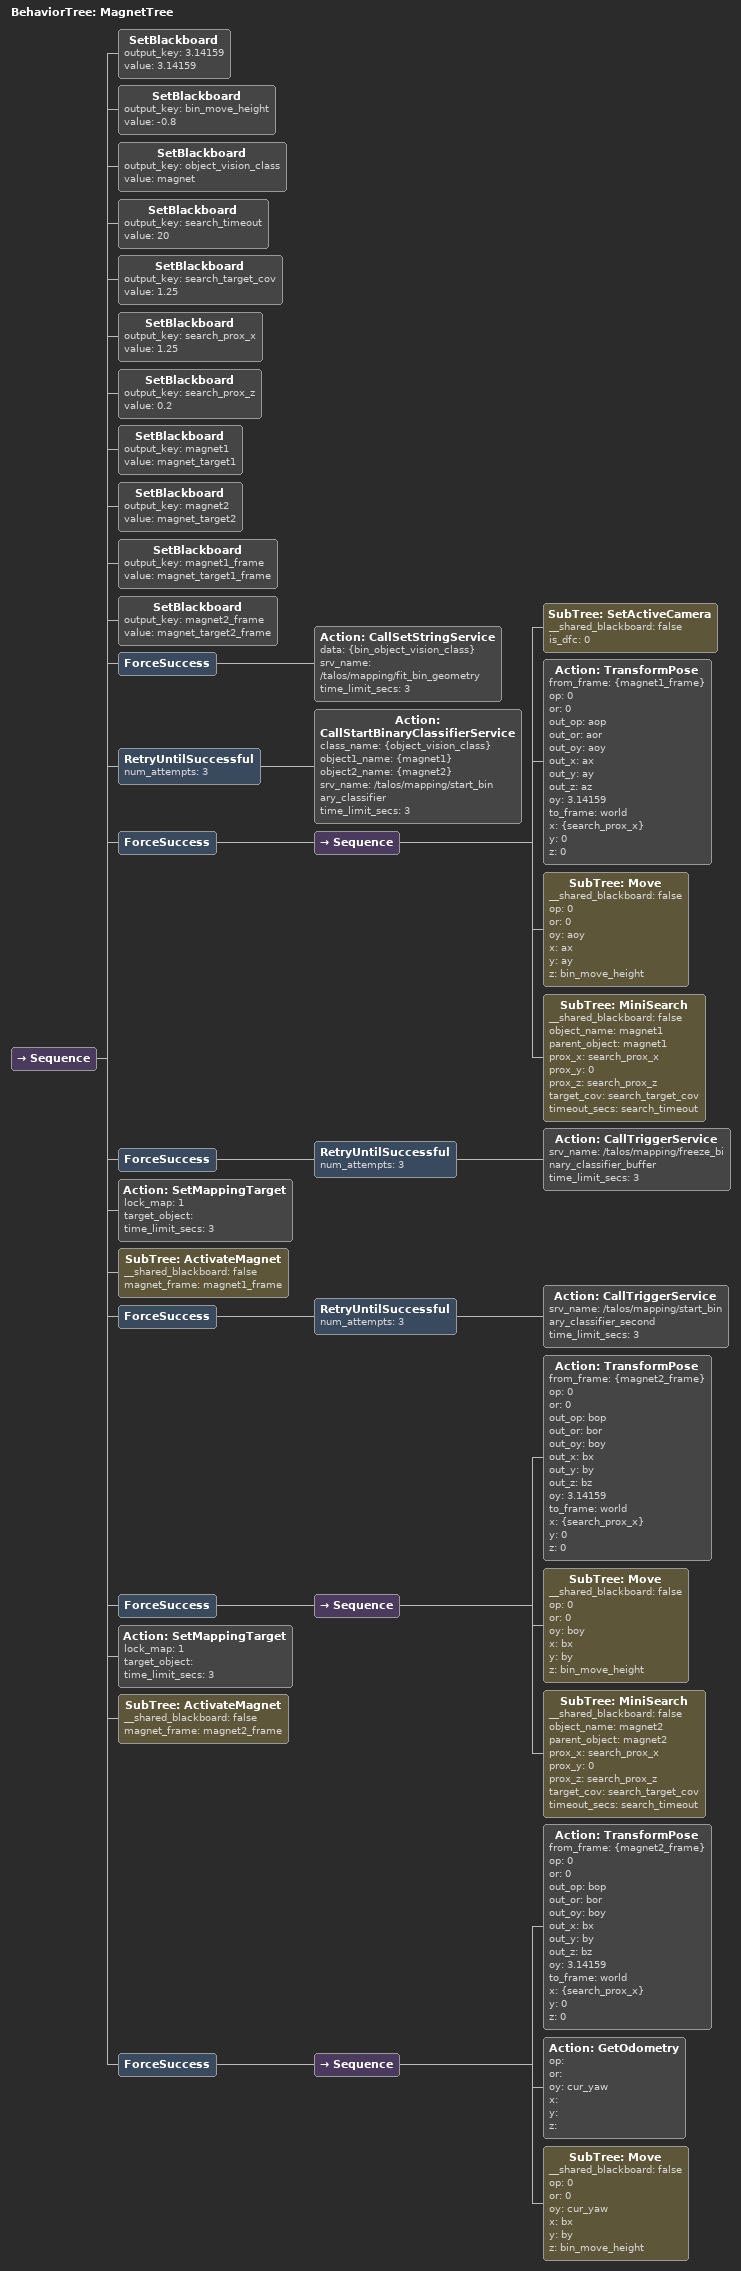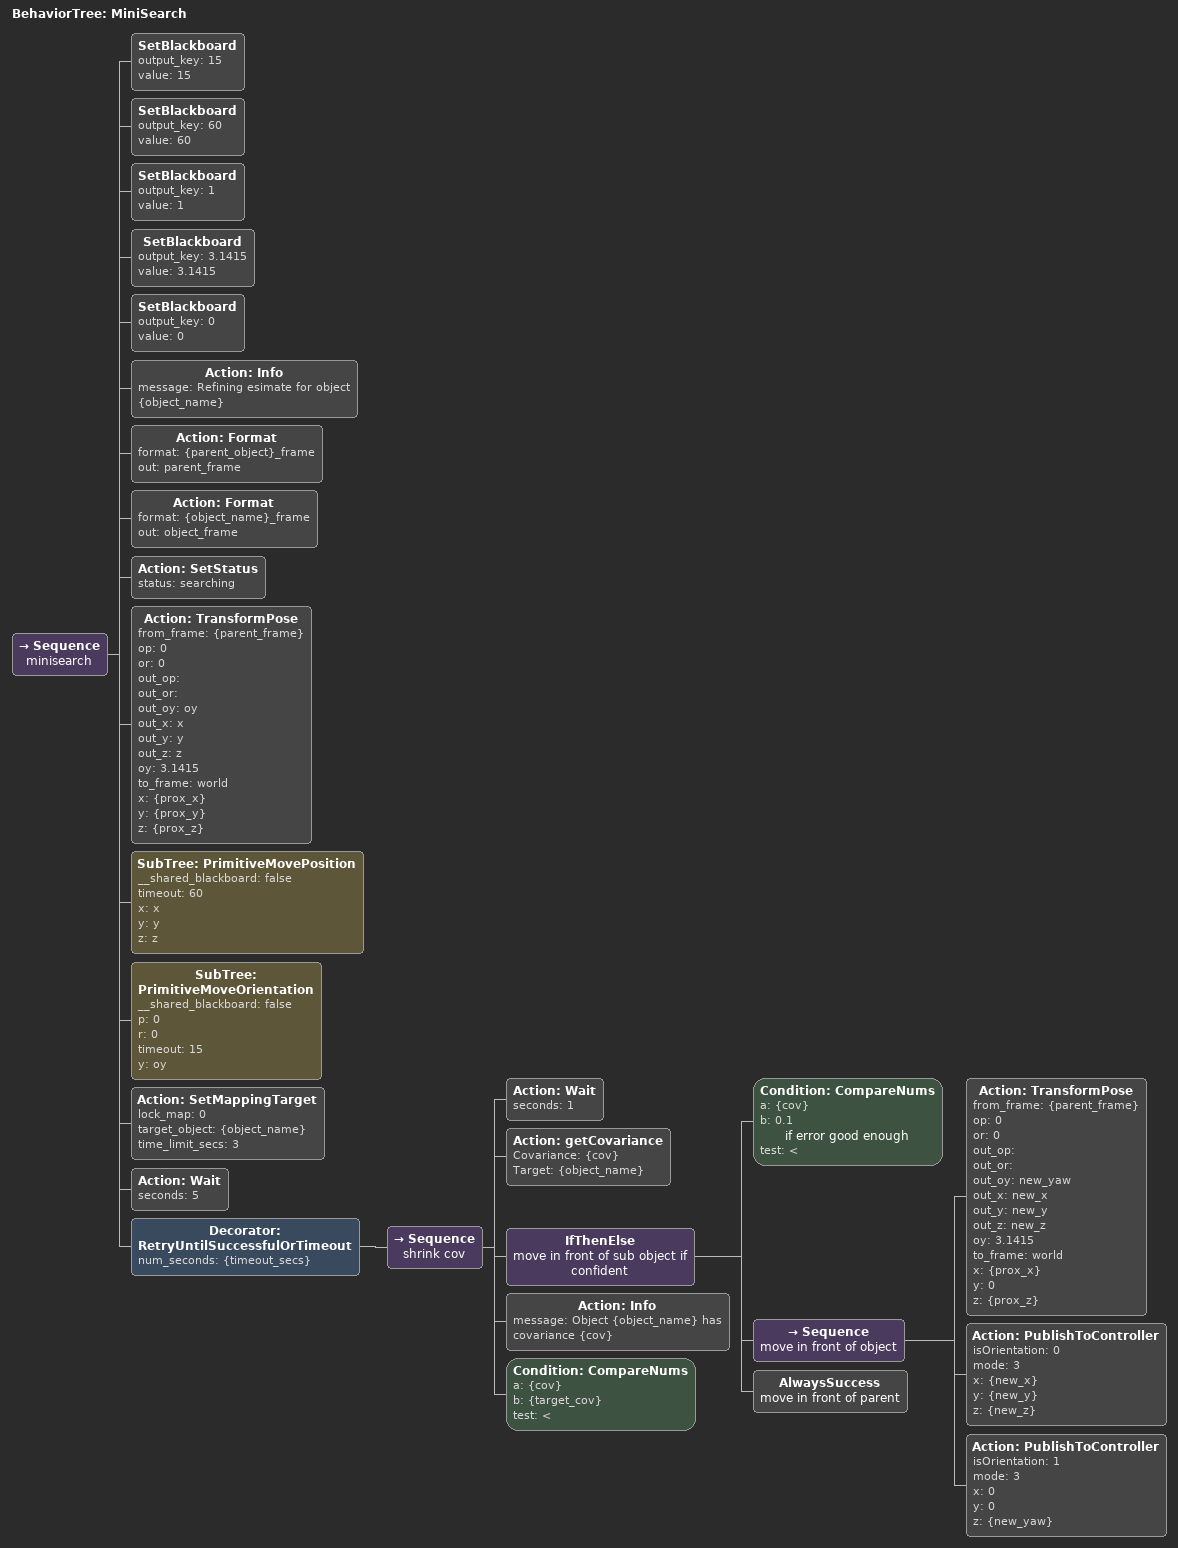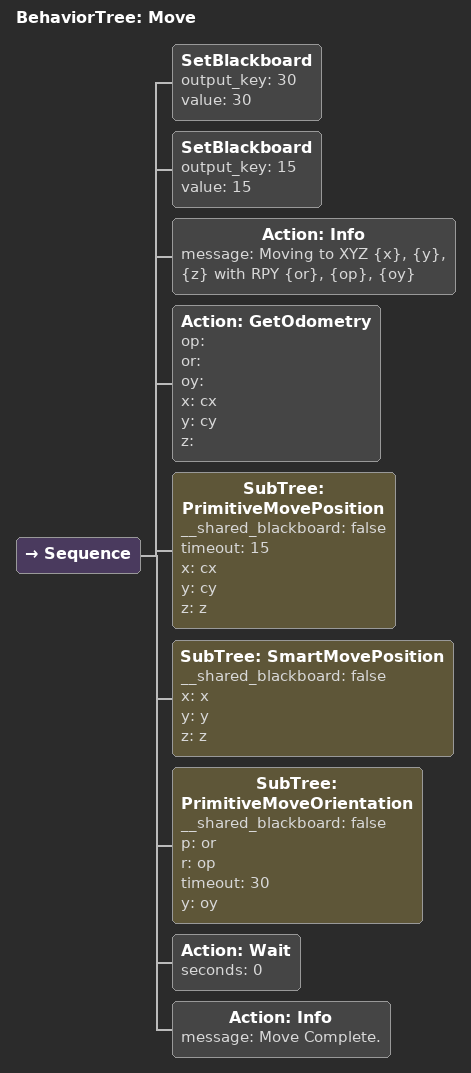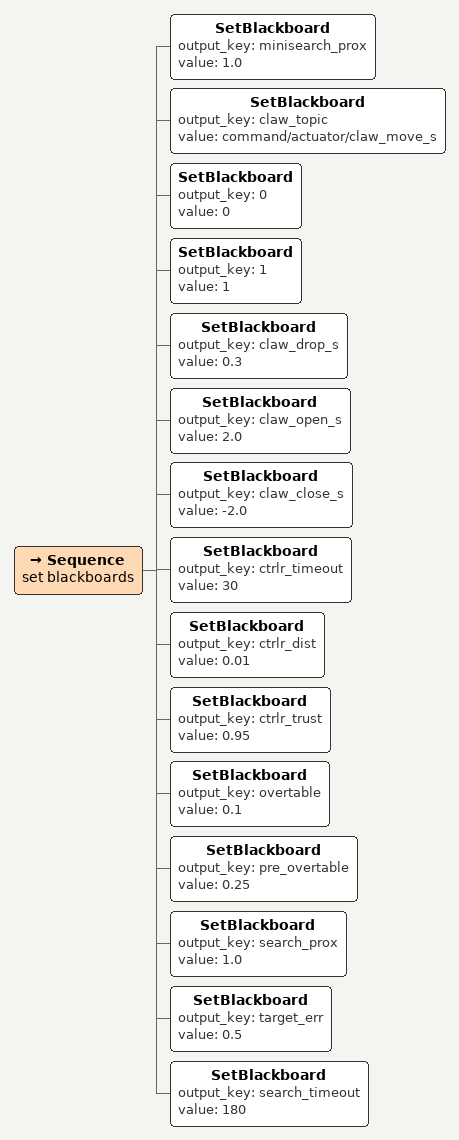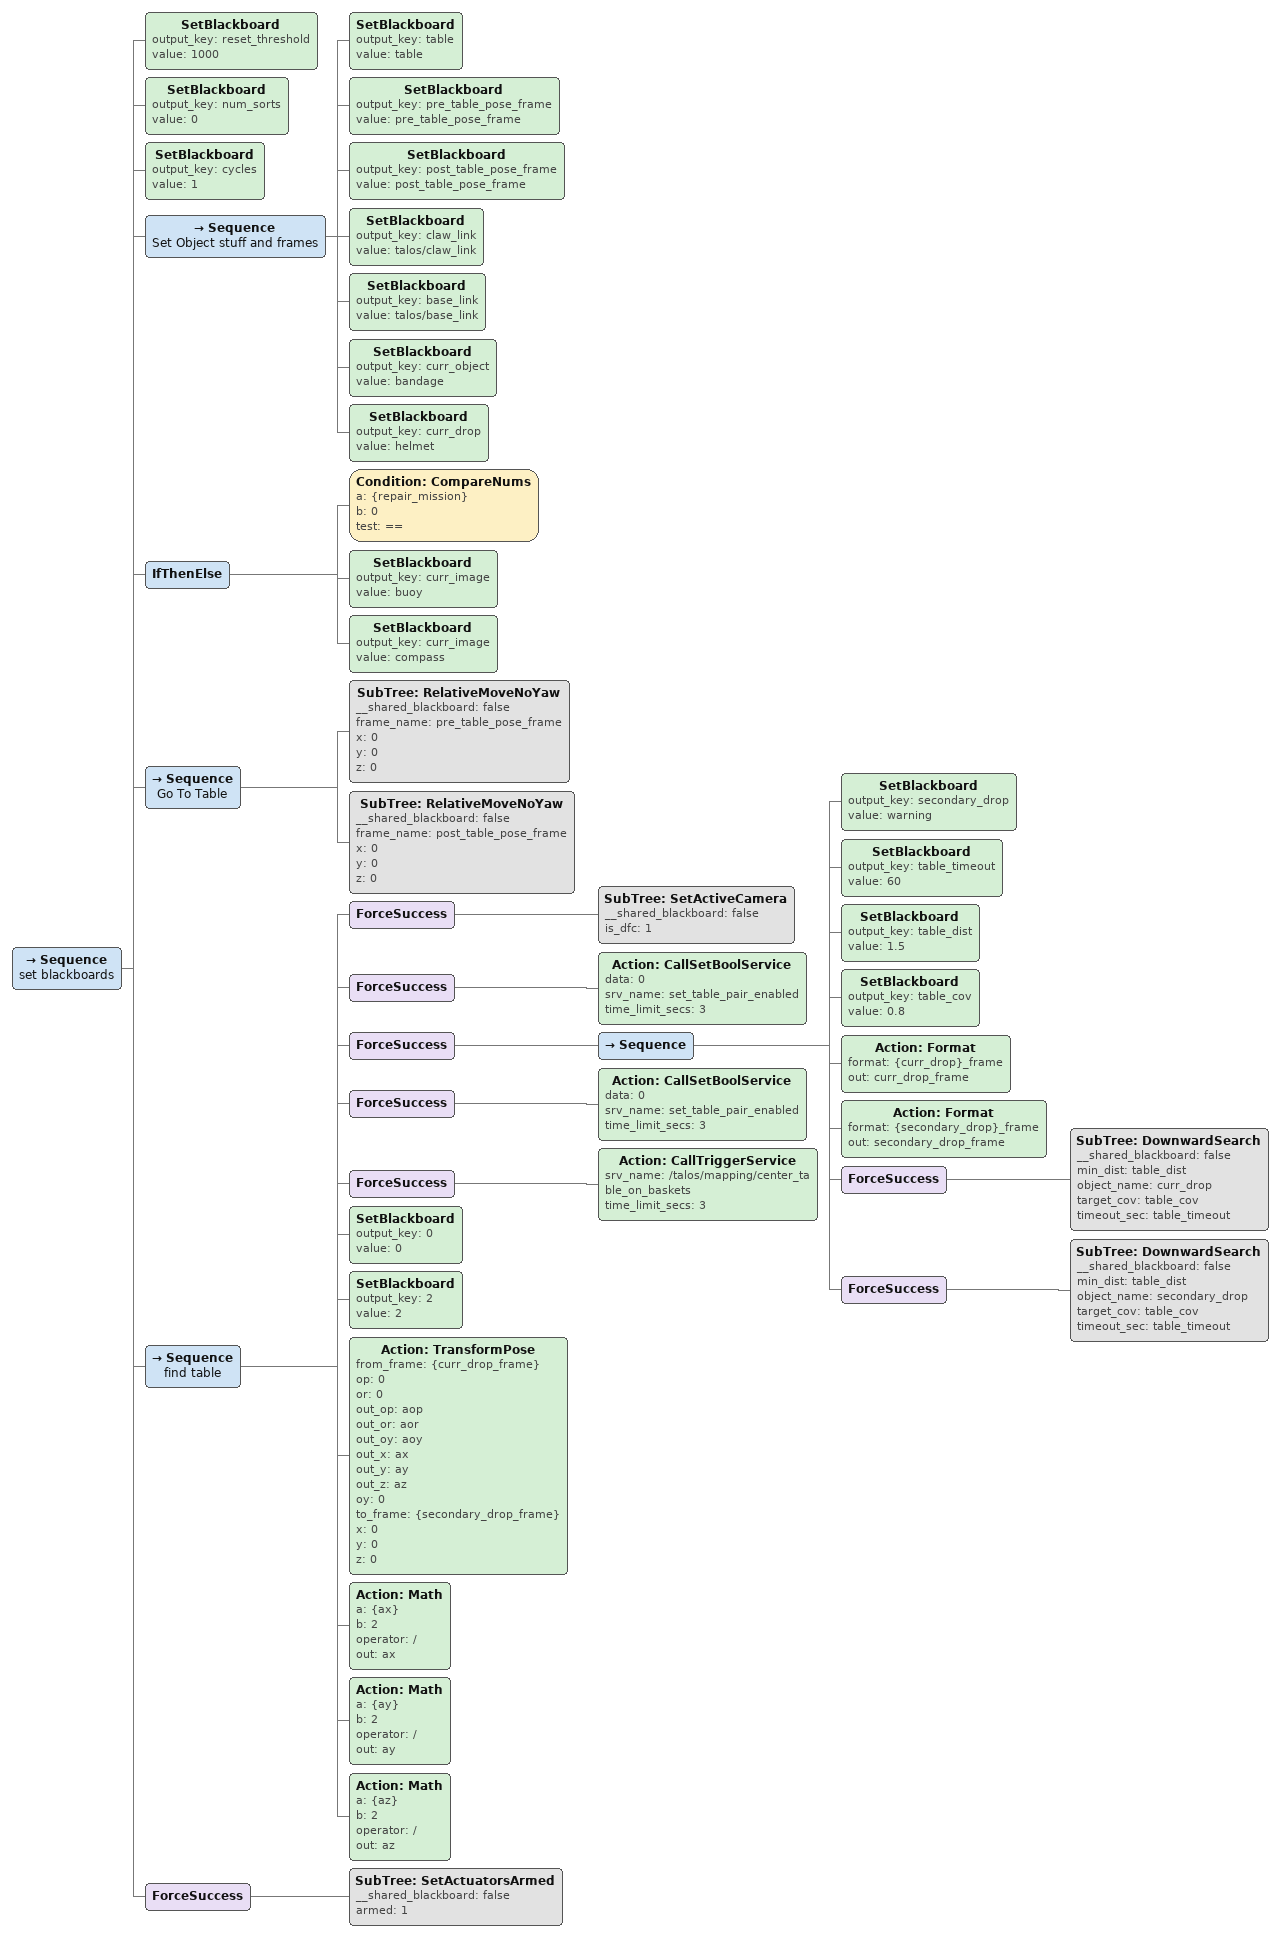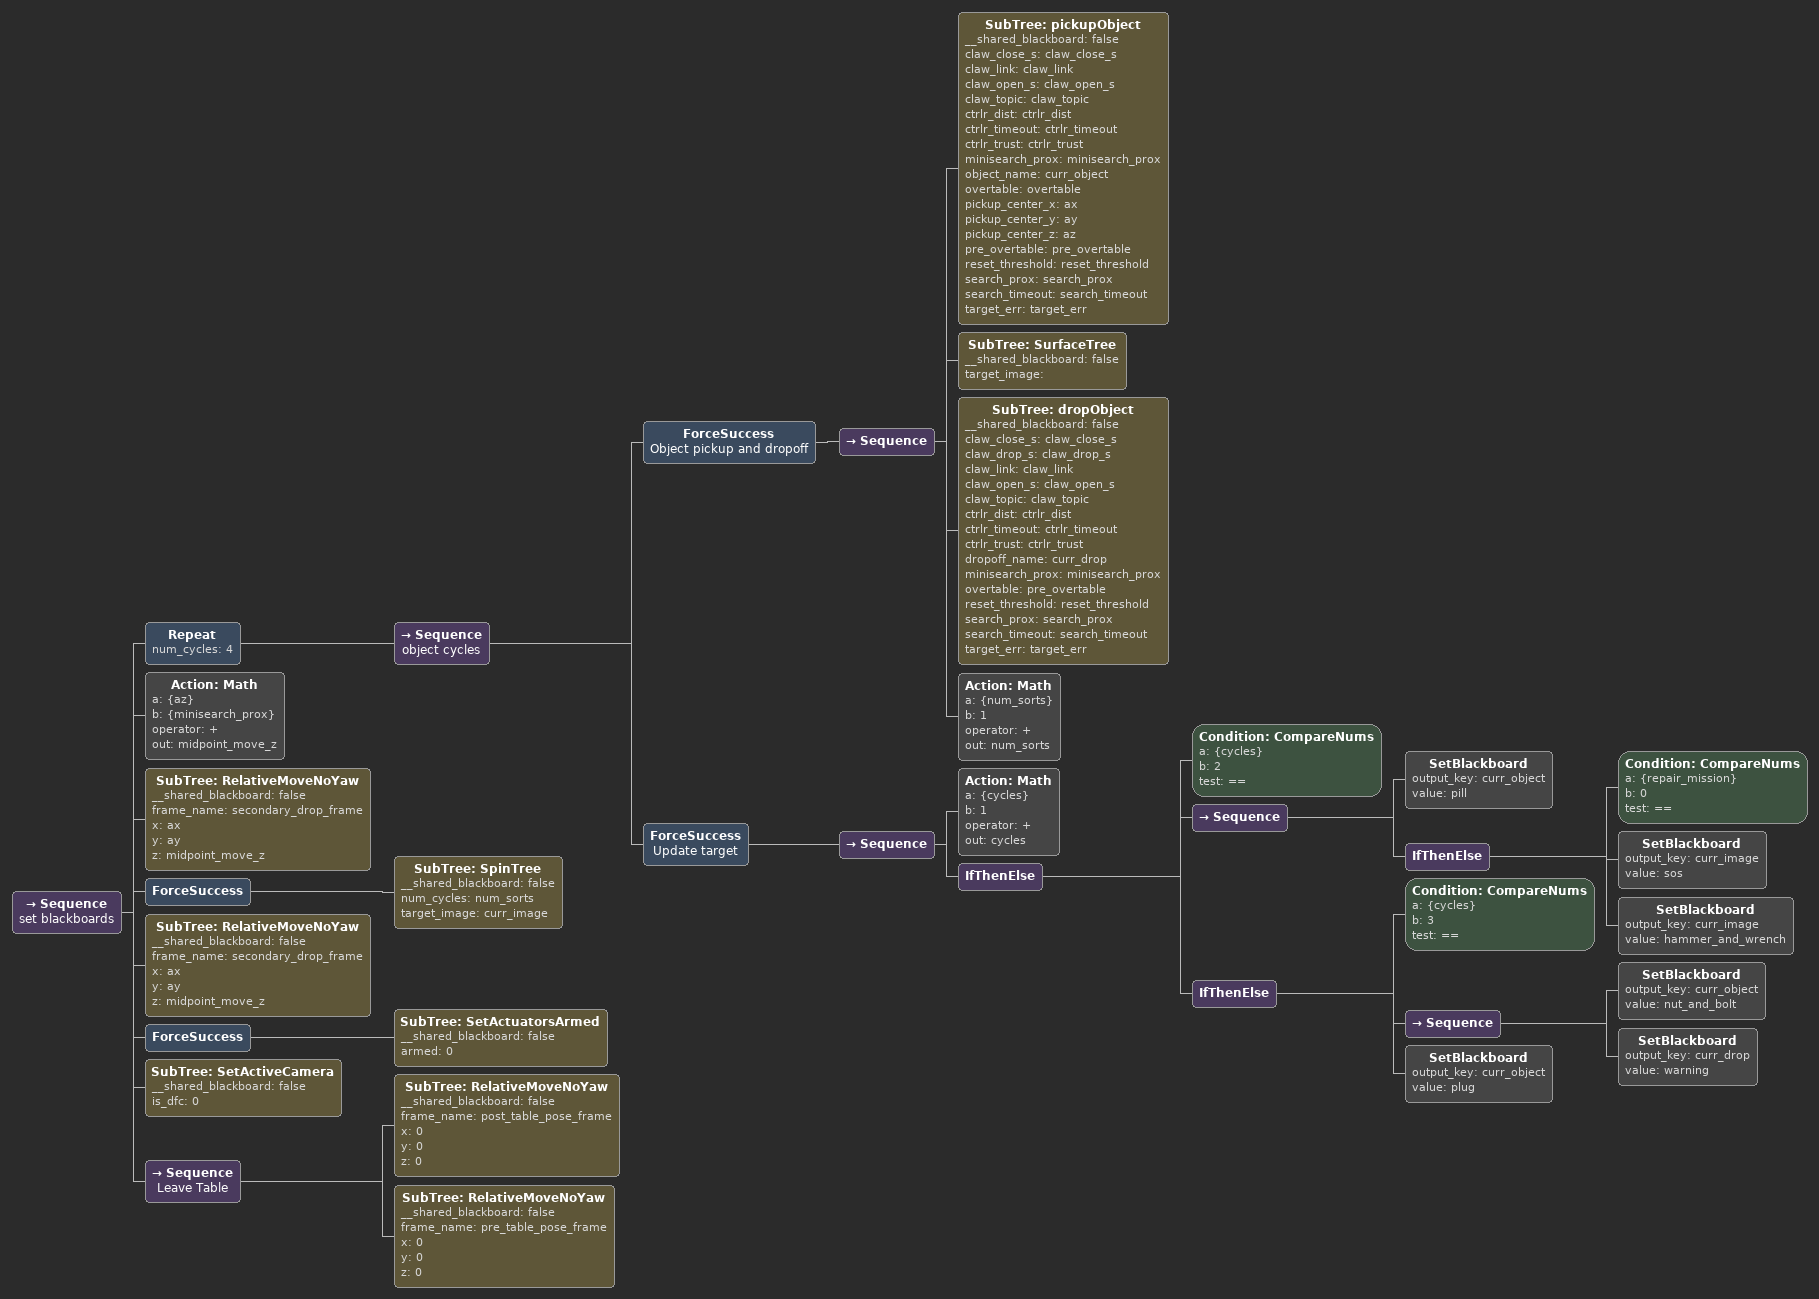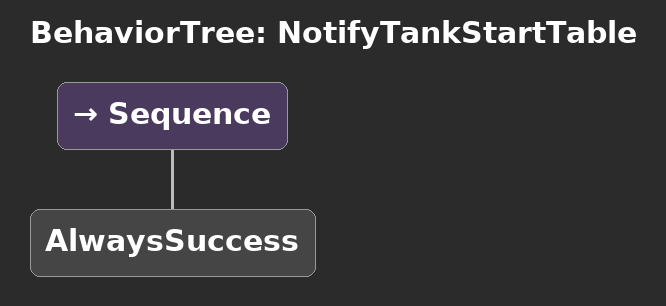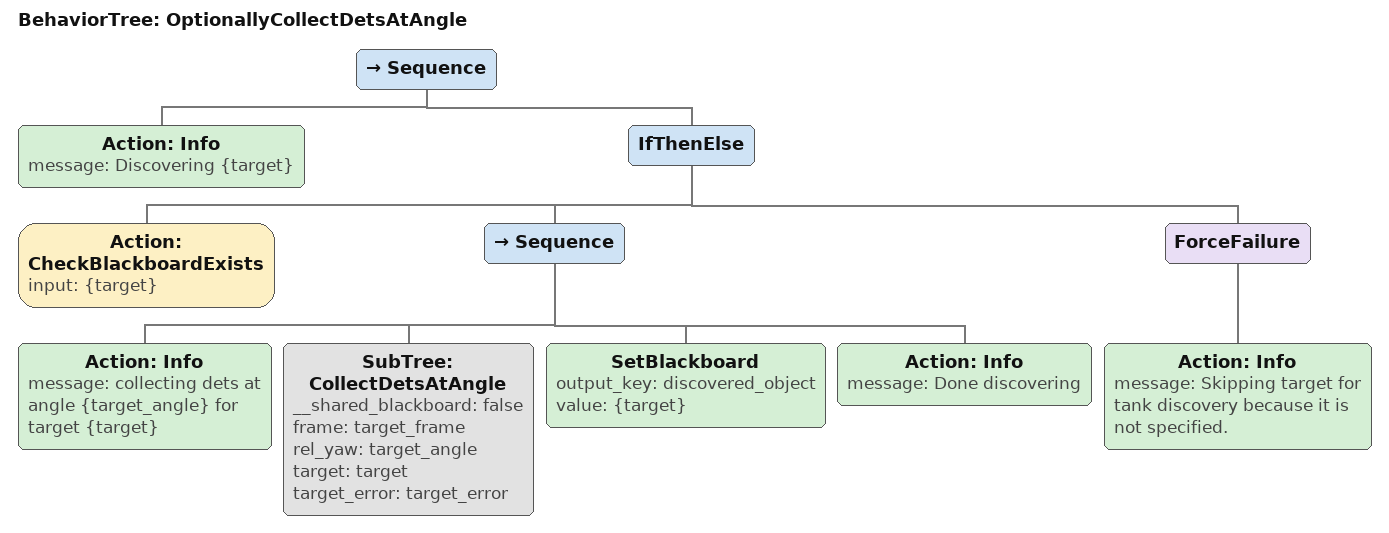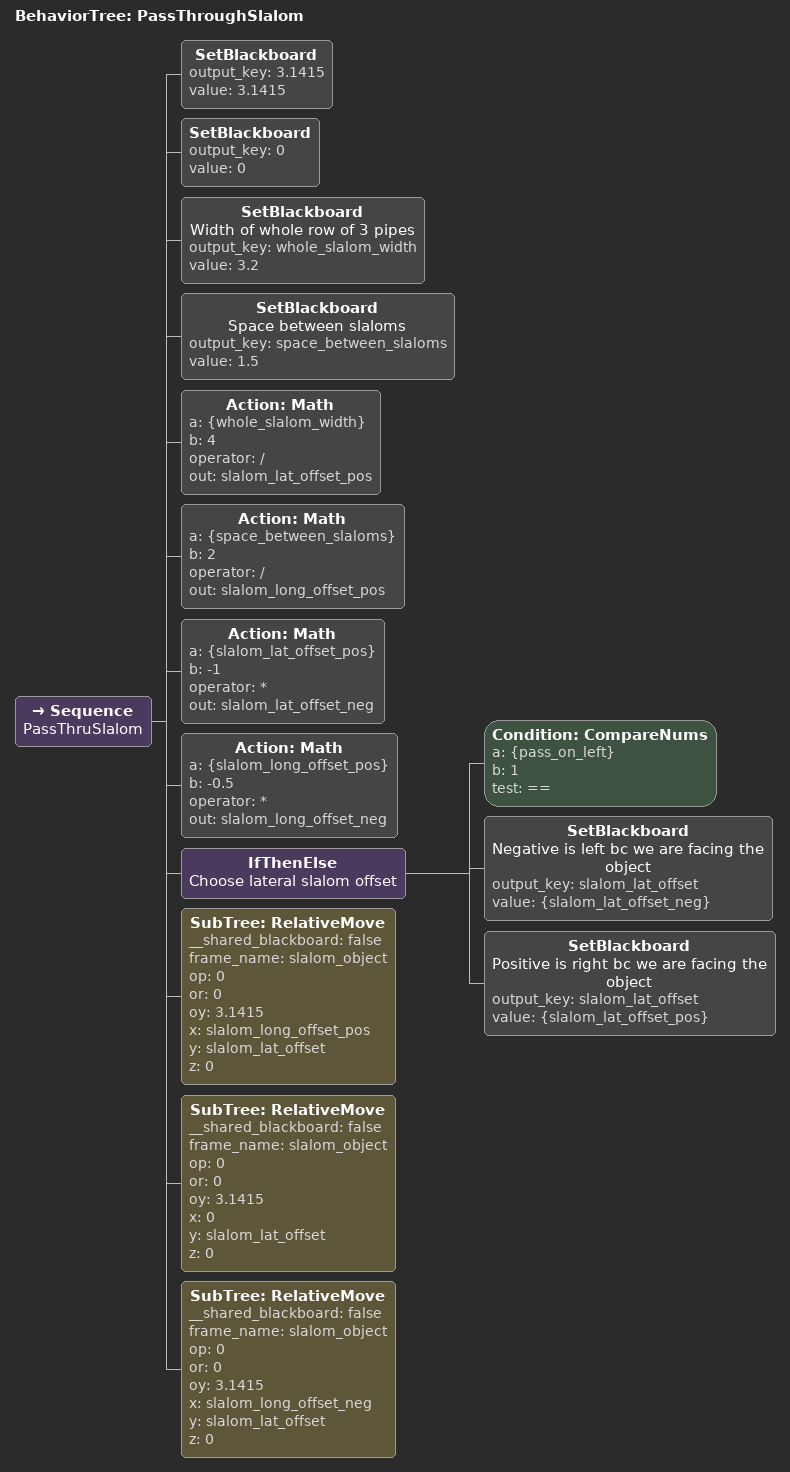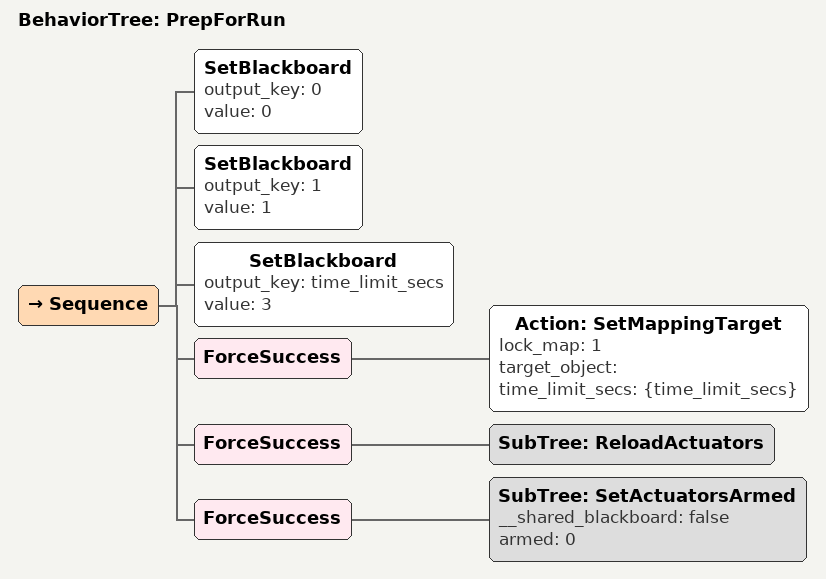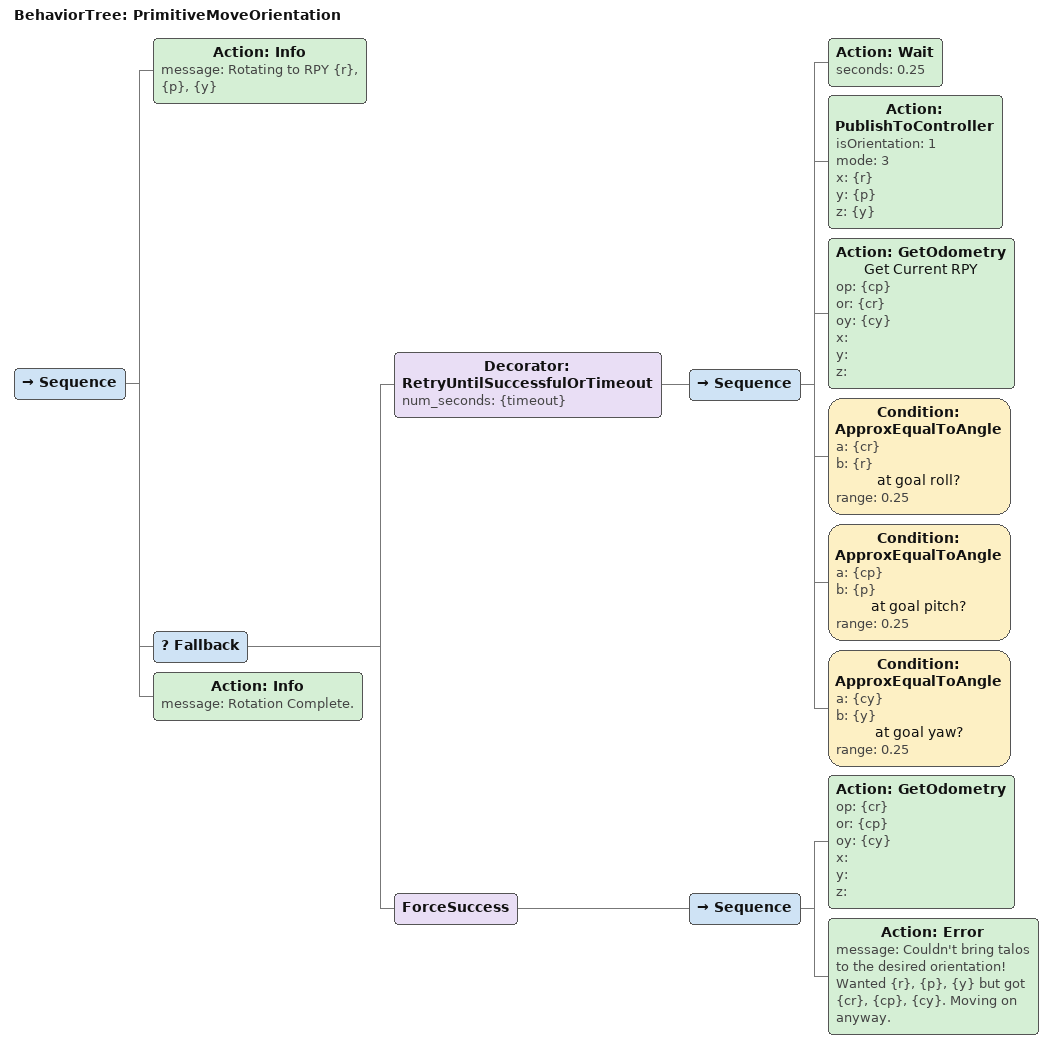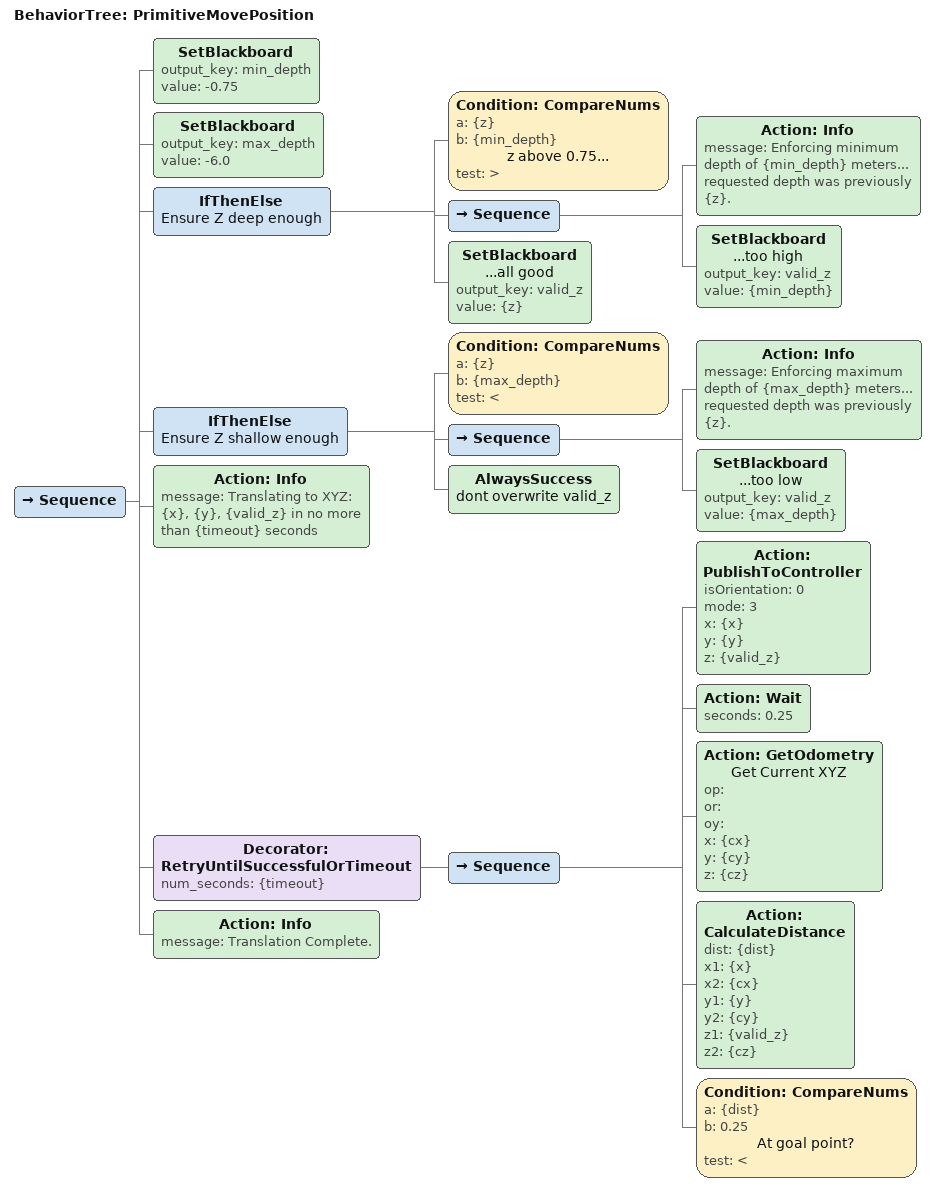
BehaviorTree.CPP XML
<BehaviorTree ID="MagnetTree">
    <Sequence>
        <SetBlackboard output_key="3.14159" value="3.14159"/>
        <SetBlackboard output_key="bin_move_height" value="-0.8"/>
        <SetBlackboard output_key="object_vision_class" value="magnet"/>
        <SetBlackboard output_key="search_timeout" value="20"/>
        <SetBlackboard output_key="search_target_cov" value="1.25"/>
        <SetBlackboard output_key="search_prox_x" value="1.25"/>
        <SetBlackboard output_key="search_prox_z" value="0.2"/>
        <SetBlackboard output_key="magnet1" value="magnet_target1"/>
        <SetBlackboard output_key="magnet2" value="magnet_target2"/>
        <SetBlackboard output_key="magnet1_frame" value="magnet_target1_frame"/>
        <SetBlackboard output_key="magnet2_frame" value="magnet_target2_frame"/>
        <ForceSuccess>
            <Action ID="CallSetStringService" data="{bin_object_vision_class}" srv_name="/talos/mapping/fit_bin_geometry" time_limit_secs="3"/>
        </ForceSuccess>
        <RetryUntilSuccessful num_attempts="3">
            <Action ID="CallStartBinaryClassifierService" class_name="{object_vision_class}" object1_name="{magnet1}" object2_name="{magnet2}" srv_name="/talos/mapping/start_binary_classifier" time_limit_secs="3"/>
        </RetryUntilSuccessful>
        <ForceSuccess>
            <Sequence>
                <SubTree ID="SetActiveCamera" __shared_blackboard="false" is_dfc="0"/>
                <Action ID="TransformPose" from_frame="{magnet1_frame}" op="0" or="0" out_op="aop" out_or="aor" out_oy="aoy" out_x="ax" out_y="ay" out_z="az" oy="3.14159" to_frame="world" x="{search_prox_x}" y="0" z="0"/>
                <SubTree ID="Move" __shared_blackboard="false" op="0" or="0" oy="aoy" x="ax" y="ay" z="bin_move_height"/>
                <SubTree ID="MiniSearch" __shared_blackboard="false" object_name="magnet1" parent_object="magnet1" prox_x="search_prox_x" prox_y="0" prox_z="search_prox_z" target_cov="search_target_cov" timeout_secs="search_timeout"/>
            </Sequence>
        </ForceSuccess>
        <ForceSuccess>
            <RetryUntilSuccessful num_attempts="3">
                <Action ID="CallTriggerService" srv_name="/talos/mapping/freeze_binary_classifier_buffer" time_limit_secs="3"/>
            </RetryUntilSuccessful>
        </ForceSuccess>
        <Action ID="SetMappingTarget" lock_map="1" target_object="" time_limit_secs="3"/>
        <SubTree ID="ActivateMagnet" __shared_blackboard="false" magnet_frame="magnet1_frame"/>
        <ForceSuccess>
            <RetryUntilSuccessful num_attempts="3">
                <Action ID="CallTriggerService" srv_name="/talos/mapping/start_binary_classifier_second" time_limit_secs="3"/>
            </RetryUntilSuccessful>
        </ForceSuccess>
        <ForceSuccess>
            <Sequence>
                <Action ID="TransformPose" from_frame="{magnet2_frame}" op="0" or="0" out_op="bop" out_or="bor" out_oy="boy" out_x="bx" out_y="by" out_z="bz" oy="3.14159" to_frame="world" x="{search_prox_x}" y="0" z="0"/>
                <SubTree ID="Move" __shared_blackboard="false" op="0" or="0" oy="boy" x="bx" y="by" z="bin_move_height"/>
                <SubTree ID="MiniSearch" __shared_blackboard="false" object_name="magnet2" parent_object="magnet2" prox_x="search_prox_x" prox_y="0" prox_z="search_prox_z" target_cov="search_target_cov" timeout_secs="search_timeout"/>
            </Sequence>
        </ForceSuccess>
        <Action ID="SetMappingTarget" lock_map="1" target_object="" time_limit_secs="3"/>
        <SubTree ID="ActivateMagnet" __shared_blackboard="false" magnet_frame="magnet2_frame"/>
        <ForceSuccess>
            <Sequence>
                <Action ID="TransformPose" from_frame="{magnet2_frame}" op="0" or="0" out_op="bop" out_or="bor" out_oy="boy" out_x="bx" out_y="by" out_z="bz" oy="3.14159" to_frame="world" x="{search_prox_x}" y="0" z="0"/>
                <Action ID="GetOdometry" op="" or="" oy="cur_yaw" x="" y="" z=""/>
                <SubTree ID="Move" __shared_blackboard="false" op="0" or="0" oy="cur_yaw" x="bx" y="by" z="bin_move_height"/>
            </Sequence>
        </ForceSuccess>
    </Sequence>
</BehaviorTree>

<BehaviorTree ID="MiniSearch">
    <Sequence name="minisearch">
        <SetBlackboard output_key="15" value="15"/>
        <SetBlackboard output_key="60" value="60"/>
        <SetBlackboard output_key="1" value="1"/>
        <SetBlackboard output_key="3.1415" value="3.1415"/>
        <SetBlackboard output_key="0" value="0"/>
        <Action ID="Info" message="Refining esimate for object {object_name}"/>
        <Action ID="Format" format="{parent_object}_frame" out="parent_frame"/>
        <Action ID="Format" format="{object_name}_frame" out="object_frame"/>
        <Action ID="SetStatus" status="searching"/>
        <Action ID="TransformPose" from_frame="{parent_frame}" op="0" or="0" out_op="" out_or="" out_oy="oy" out_x="x" out_y="y" out_z="z" oy="3.1415" to_frame="world" x="{prox_x}" y="{prox_y}" z="{prox_z}"/>
        <SubTree ID="PrimitiveMovePosition" __shared_blackboard="false" timeout="60" x="x" y="y" z="z"/>
        <SubTree ID="PrimitiveMoveOrientation" __shared_blackboard="false" p="0" r="0" timeout="15" y="oy"/>
        <Action ID="SetMappingTarget" lock_map="0" target_object="{object_name}" time_limit_secs="3"/>
        <Action ID="Wait" seconds="5"/>
        <Decorator ID="RetryUntilSuccessfulOrTimeout" num_seconds="{timeout_secs}">
            <Sequence name="shrink cov">
                <Action ID="Wait" seconds="1"/>
                <Action Covariance="{cov}" ID="getCovariance" Target="{object_name}"/>
                <IfThenElse name="move in front of sub object if confident">
                    <Condition ID="CompareNums" a="{cov}" b="0.1" name="if error good enough" test="&lt;"/>
                    <Sequence name="move in front of object">
                        <Action ID="TransformPose" from_frame="{parent_frame}" op="0" or="0" out_op="" out_or="" out_oy="new_yaw" out_x="new_x" out_y="new_y" out_z="new_z" oy="3.1415" to_frame="world" x="{prox_x}" y="0" z="{prox_z}"/>
                        <Action ID="PublishToController" isOrientation="0" mode="3" x="{new_x}" y="{new_y}" z="{new_z}"/>
                        <Action ID="PublishToController" isOrientation="1" mode="3" x="0" y="0" z="{new_yaw}"/>
                    </Sequence>
                    <AlwaysSuccess name="move in front of parent"/>
                </IfThenElse>
                <Action ID="Info" message="Object {object_name} has covariance {cov}"/>
                <Condition ID="CompareNums" a="{cov}" b="{target_cov}" test="&lt;"/>
            </Sequence>
        </Decorator>
    </Sequence>
</BehaviorTree>

<BehaviorTree ID="Move">
    <Sequence>
        <SetBlackboard output_key="30" value="30"/>
        <SetBlackboard output_key="15" value="15"/>
        <Action ID="Info" message="Moving to XYZ {x}, {y}, {z} with RPY {or}, {op}, {oy}"/>
        <Action ID="GetOdometry" op="" or="" oy="" x="cx" y="cy" z=""/>
        <SubTree ID="PrimitiveMovePosition" __shared_blackboard="false" timeout="15" x="cx" y="cy" z="z"/>
        <SubTree ID="SmartMovePosition" __shared_blackboard="false" x="x" y="y" z="z"/>
        <SubTree ID="PrimitiveMoveOrientation" __shared_blackboard="false" p="or" r="op" timeout="30" y="oy"/>
        <Action ID="Wait" seconds="0"/>
        <Action ID="Info" message="Move Complete."/>
    </Sequence>
</BehaviorTree>

<Sequence name="set blackboards">
    <SetBlackboard output_key="minisearch_prox" value="1.0"/>
    <SetBlackboard output_key="claw_topic" value="command/actuator/claw_move_s"/>
    <SetBlackboard output_key="0" value="0"/>
    <SetBlackboard output_key="1" value="1"/>
    <SetBlackboard output_key="claw_drop_s" value="0.3"/>
    <SetBlackboard output_key="claw_open_s" value="2.0"/>
    <SetBlackboard output_key="claw_close_s" value="-2.0"/>
    <SetBlackboard output_key="ctrlr_timeout" value="30"/>
    <SetBlackboard output_key="ctrlr_dist" value="0.01"/>
    <SetBlackboard output_key="ctrlr_trust" value="0.95"/>
    <SetBlackboard output_key="overtable" value="0.1"/>
    <SetBlackboard output_key="pre_overtable" value="0.25"/>
    <SetBlackboard output_key="search_prox" value="1.0"/>
    <SetBlackboard output_key="target_err" value="0.5"/>
    <SetBlackboard output_key="search_timeout" value="180"/>
</Sequence>

<Sequence name="set blackboards">
    <SetBlackboard output_key="reset_threshold" value="1000"/>
    <SetBlackboard output_key="num_sorts" value="0"/>
    <SetBlackboard output_key="cycles" value="1"/>
    <Sequence name="Set Object stuff and frames">
        <SetBlackboard output_key="table" value="table"/>
        <SetBlackboard output_key="pre_table_pose_frame" value="pre_table_pose_frame"/>
        <SetBlackboard output_key="post_table_pose_frame" value="post_table_pose_frame"/>
        <SetBlackboard output_key="claw_link" value="talos/claw_link"/>
        <SetBlackboard output_key="base_link" value="talos/base_link"/>
        <SetBlackboard output_key="curr_object" value="bandage"/>
        <SetBlackboard output_key="curr_drop" value="helmet"/>
    </Sequence>
    <IfThenElse>
        <Condition ID="CompareNums" a="{repair_mission}" b="0" test="=="/>
        <SetBlackboard output_key="curr_image" value="buoy"/>
        <SetBlackboard output_key="curr_image" value="compass"/>
    </IfThenElse>
    <Sequence name="Go To Table">
        <SubTree ID="RelativeMoveNoYaw" __shared_blackboard="false" frame_name="pre_table_pose_frame" x="0" y="0" z="0"/>
        <SubTree ID="RelativeMoveNoYaw" __shared_blackboard="false" frame_name="post_table_pose_frame" x="0" y="0" z="0"/>
    </Sequence>
    <Sequence name="find table">
        <ForceSuccess>
            <SubTree ID="SetActiveCamera" __shared_blackboard="false" is_dfc="1"/>
        </ForceSuccess>
        <ForceSuccess>
            <Action ID="CallSetBoolService" data="0" srv_name="set_table_pair_enabled" time_limit_secs="3"/>
        </ForceSuccess>
        <ForceSuccess>
            <Sequence>
                <SetBlackboard output_key="secondary_drop" value="warning"/>
                <SetBlackboard output_key="table_timeout" value="60"/>
                <SetBlackboard output_key="table_dist" value="1.5"/>
                <SetBlackboard output_key="table_cov" value="0.8"/>
                <Action ID="Format" format="{curr_drop}_frame" out="curr_drop_frame"/>
                <Action ID="Format" format="{secondary_drop}_frame" out="secondary_drop_frame"/>
                <ForceSuccess>
                    <SubTree ID="DownwardSearch" __shared_blackboard="false" min_dist="table_dist" object_name="curr_drop" target_cov="table_cov" timeout_sec="table_timeout"/>
                </ForceSuccess>
                <ForceSuccess>
                    <SubTree ID="DownwardSearch" __shared_blackboard="false" min_dist="table_dist" object_name="secondary_drop" target_cov="table_cov" timeout_sec="table_timeout"/>
                </ForceSuccess>
            </Sequence>
        </ForceSuccess>
        <ForceSuccess>
            <Action ID="CallSetBoolService" data="0" srv_name="set_table_pair_enabled" time_limit_secs="3"/>
        </ForceSuccess>
        <ForceSuccess>
            <Action ID="CallTriggerService" srv_name="/talos/mapping/center_table_on_baskets" time_limit_secs="3"/>
        </ForceSuccess>
        <SetBlackboard output_key="0" value="0"/>
        <SetBlackboard output_key="2" value="2"/>
        <Action ID="TransformPose" from_frame="{curr_drop_frame}" op="0" or="0" out_op="aop" out_or="aor" out_oy="aoy" out_x="ax" out_y="ay" out_z="az" oy="0" to_frame="{secondary_drop_frame}" x="0" y="0" z="0"/>
        <Action ID="Math" a="{ax}" b="2" operator="/" out="ax"/>
        <Action ID="Math" a="{ay}" b="2" operator="/" out="ay"/>
        <Action ID="Math" a="{az}" b="2" operator="/" out="az"/>
    </Sequence>
    <ForceSuccess>
        <SubTree ID="SetActuatorsArmed" __shared_blackboard="false" armed="1"/>
    </ForceSuccess>
</Sequence>

<Sequence name="set blackboards">
    <Repeat num_cycles="4">
        <Sequence name="object cycles">
            <ForceSuccess name="Object pickup and dropoff">
                <Sequence>
                    <SubTree ID="pickupObject" __shared_blackboard="false" claw_close_s="claw_close_s" claw_link="claw_link" claw_open_s="claw_open_s" claw_topic="claw_topic" ctrlr_dist="ctrlr_dist" ctrlr_timeout="ctrlr_timeout" ctrlr_trust="ctrlr_trust" minisearch_prox="minisearch_prox" object_name="curr_object" overtable="overtable" pickup_center_x="ax" pickup_center_y="ay" pickup_center_z="az" pre_overtable="pre_overtable" reset_threshold="reset_threshold" search_prox="search_prox" search_timeout="search_timeout" target_err="target_err"/>
                    <SubTree ID="SurfaceTree" __shared_blackboard="false" target_image=""/>
                    <SubTree ID="dropObject" __shared_blackboard="false" claw_close_s="claw_close_s" claw_drop_s="claw_drop_s" claw_link="claw_link" claw_open_s="claw_open_s" claw_topic="claw_topic" ctrlr_dist="ctrlr_dist" ctrlr_timeout="ctrlr_timeout" ctrlr_trust="ctrlr_trust" dropoff_name="curr_drop" minisearch_prox="minisearch_prox" overtable="pre_overtable" reset_threshold="reset_threshold" search_prox="search_prox" search_timeout="search_timeout" target_err="target_err"/>
                    <Action ID="Math" a="{num_sorts}" b="1" operator="+" out="num_sorts"/>
                </Sequence>
            </ForceSuccess>
            <ForceSuccess name="Update target">
                <Sequence>
                    <Action ID="Math" a="{cycles}" b="1" operator="+" out="cycles"/>
                    <IfThenElse>
                        <Condition ID="CompareNums" a="{cycles}" b="2" test="=="/>
                        <Sequence>
                            <SetBlackboard output_key="curr_object" value="pill"/>
                            <IfThenElse>
                                <Condition ID="CompareNums" a="{repair_mission}" b="0" test="=="/>
                                <SetBlackboard output_key="curr_image" value="sos"/>
                                <SetBlackboard output_key="curr_image" value="hammer_and_wrench"/>
                            </IfThenElse>
                        </Sequence>
                        <IfThenElse>
                            <Condition ID="CompareNums" a="{cycles}" b="3" test="=="/>
                            <Sequence>
                                <SetBlackboard output_key="curr_object" value="nut_and_bolt"/>
                                <SetBlackboard output_key="curr_drop" value="warning"/>
                            </Sequence>
                            <SetBlackboard output_key="curr_object" value="plug"/>
                        </IfThenElse>
                    </IfThenElse>
                </Sequence>
            </ForceSuccess>
        </Sequence>
    </Repeat>
    <Action ID="Math" a="{az}" b="{minisearch_prox}" operator="+" out="midpoint_move_z"/>
    <SubTree ID="RelativeMoveNoYaw" __shared_blackboard="false" frame_name="secondary_drop_frame" x="ax" y="ay" z="midpoint_move_z"/>
    <ForceSuccess>
        <SubTree ID="SpinTree" __shared_blackboard="false" num_cycles="num_sorts" target_image="curr_image"/>
    </ForceSuccess>
    <SubTree ID="RelativeMoveNoYaw" __shared_blackboard="false" frame_name="secondary_drop_frame" x="ax" y="ay" z="midpoint_move_z"/>
    <ForceSuccess>
        <SubTree ID="SetActuatorsArmed" __shared_blackboard="false" armed="0"/>
    </ForceSuccess>
    <SubTree ID="SetActiveCamera" __shared_blackboard="false" is_dfc="0"/>
    <Sequence name="Leave Table">
        <SubTree ID="RelativeMoveNoYaw" __shared_blackboard="false" frame_name="post_table_pose_frame" x="0" y="0" z="0"/>
        <SubTree ID="RelativeMoveNoYaw" __shared_blackboard="false" frame_name="pre_table_pose_frame" x="0" y="0" z="0"/>
    </Sequence>
</Sequence>

<BehaviorTree ID="NotifyTankStartTable">
    <Sequence>
        <AlwaysSuccess/>
    </Sequence>
</BehaviorTree>

<BehaviorTree ID="OptionallyCollectDetsAtAngle">
    <Sequence>
        <Action ID="Info" message="Discovering {target}"/>
        <IfThenElse>
            <Action ID="CheckBlackboardExists" input="{target}"/>
            <Sequence>
                <Action ID="Info" message="collecting dets at angle {target_angle} for target {target}"/>
                <SubTree ID="CollectDetsAtAngle" __shared_blackboard="false" frame="target_frame" rel_yaw="target_angle" target="target" target_error="target_error"/>
                <SetBlackboard output_key="discovered_object" value="{target}"/>
                <Action ID="Info" message="Done discovering"/>
            </Sequence>
            <ForceFailure>
                <Action ID="Info" message="Skipping target for tank discovery because it is not specified."/>
            </ForceFailure>
        </IfThenElse>
    </Sequence>
</BehaviorTree>

<BehaviorTree ID="PassThroughSlalom">
    <Sequence name="PassThruSlalom">
        <SetBlackboard output_key="3.1415" value="3.1415"/>
        <SetBlackboard output_key="0" value="0"/>
        <SetBlackboard name="Width of whole row of 3 pipes" output_key="whole_slalom_width" value="3.2"/>
        <SetBlackboard name="Space between slaloms" output_key="space_between_slaloms" value="1.5"/>
        <Action ID="Math" a="{whole_slalom_width}" b="4" operator="/" out="slalom_lat_offset_pos"/>
        <Action ID="Math" a="{space_between_slaloms}" b="2" operator="/" out="slalom_long_offset_pos"/>
        <Action ID="Math" a="{slalom_lat_offset_pos}" b="-1" operator="*" out="slalom_lat_offset_neg"/>
        <Action ID="Math" a="{slalom_long_offset_pos}" b="-0.5" operator="*" out="slalom_long_offset_neg"/>
        <IfThenElse name="Choose lateral slalom offset">
            <Condition ID="CompareNums" a="{pass_on_left}" b="1" test="=="/>
            <SetBlackboard name="Negative is left bc we are facing the object" output_key="slalom_lat_offset" value="{slalom_lat_offset_neg}"/>
            <SetBlackboard name="Positive is right bc we are facing the object" output_key="slalom_lat_offset" value="{slalom_lat_offset_pos}"/>
        </IfThenElse>
        <SubTree ID="RelativeMove" __shared_blackboard="false" frame_name="slalom_object" op="0" or="0" oy="3.1415" x="slalom_long_offset_pos" y="slalom_lat_offset" z="0"/>
        <SubTree ID="RelativeMove" __shared_blackboard="false" frame_name="slalom_object" op="0" or="0" oy="3.1415" x="0" y="slalom_lat_offset" z="0"/>
        <SubTree ID="RelativeMove" __shared_blackboard="false" frame_name="slalom_object" op="0" or="0" oy="3.1415" x="slalom_long_offset_neg" y="slalom_lat_offset" z="0"/>
    </Sequence>
</BehaviorTree>

<BehaviorTree ID="PrepForRun">
    <Sequence>
        <SetBlackboard output_key="0" value="0"/>
        <SetBlackboard output_key="1" value="1"/>
        <SetBlackboard output_key="time_limit_secs" value="3"/>
        <ForceSuccess>
            <Action ID="SetMappingTarget" lock_map="1" target_object="" time_limit_secs="{time_limit_secs}"/>
        </ForceSuccess>
        <ForceSuccess>
            <SubTree ID="ReloadActuators"/>
        </ForceSuccess>
        <ForceSuccess>
            <SubTree ID="SetActuatorsArmed" __shared_blackboard="false" armed="0"/>
        </ForceSuccess>
    </Sequence>
</BehaviorTree>

<BehaviorTree ID="PrimitiveMoveOrientation">
    <Sequence>
        <Action ID="Info" message="Rotating to RPY {r}, {p}, {y}"/>
        <Fallback>
            <Decorator ID="RetryUntilSuccessfulOrTimeout" num_seconds="{timeout}">
                <Sequence>
                    <Action ID="Wait" seconds="0.25"/>
                    <Action ID="PublishToController" isOrientation="1" mode="3" x="{r}" y="{p}" z="{y}"/>
                    <Action ID="GetOdometry" name="Get Current RPY" op="{cp}" or="{cr}" oy="{cy}" x="" y="" z=""/>
                    <Condition ID="ApproxEqualToAngle" a="{cr}" b="{r}" name="at goal roll?" range="0.25"/>
                    <Condition ID="ApproxEqualToAngle" a="{cp}" b="{p}" name="at goal pitch?" range="0.25"/>
                    <Condition ID="ApproxEqualToAngle" a="{cy}" b="{y}" name="at goal yaw?" range="0.25"/>
                </Sequence>
            </Decorator>
            <ForceSuccess>
                <Sequence>
                    <Action ID="GetOdometry" op="{cr}" or="{cp}" oy="{cy}" x="" y="" z=""/>
                    <Action ID="Error" message="Couldn't bring talos to the desired orientation! Wanted {r}, {p}, {y} but got {cr}, {cp}, {cy}. Moving on anyway."/>
                </Sequence>
            </ForceSuccess>
        </Fallback>
        <Action ID="Info" message="Rotation Complete."/>
    </Sequence>
</BehaviorTree>

<BehaviorTree ID="PrimitiveMovePosition">
    <Sequence>
        <SetBlackboard output_key="min_depth" value="-0.75"/>
        <SetBlackboard output_key="max_depth" value="-6.0"/>
        <IfThenElse name="Ensure Z deep enough">
            <Condition ID="CompareNums" a="{z}" b="{min_depth}" name="z above 0.75..." test=">"/>
            <Sequence>
                <Action ID="Info" message="Enforcing minimum depth of {min_depth} meters... requested depth was previously {z}."/>
                <SetBlackboard name="...too high" output_key="valid_z" value="{min_depth}"/>
            </Sequence>
            <SetBlackboard name="...all good" output_key="valid_z" value="{z}"/>
        </IfThenElse>
        <IfThenElse name="Ensure Z shallow enough">
            <Condition ID="CompareNums" a="{z}" b="{max_depth}" test="&lt;"/>
            <Sequence>
                <Action ID="Info" message="Enforcing maximum depth of {max_depth} meters... requested depth was previously {z}."/>
                <SetBlackboard name="...too low" output_key="valid_z" value="{max_depth}"/>
            </Sequence>
            <AlwaysSuccess name="dont overwrite valid_z"/>
        </IfThenElse>
        <Action ID="Info" message="Translating to XYZ: {x}, {y}, {valid_z} in no more than {timeout} seconds"/>
        <Decorator ID="RetryUntilSuccessfulOrTimeout" num_seconds="{timeout}">
            <Sequence>
                <Action ID="PublishToController" isOrientation="0" mode="3" x="{x}" y="{y}" z="{valid_z}"/>
                <Action ID="Wait" seconds="0.25"/>
                <Action ID="GetOdometry" name="Get Current XYZ" op="" or="" oy="" x="{cx}" y="{cy}" z="{cz}"/>
                <Action ID="CalculateDistance" dist="{dist}" x1="{x}" x2="{cx}" y1="{y}" y2="{cy}" z1="{valid_z}" z2="{cz}"/>
                <Condition ID="CompareNums" a="{dist}" b="0.25" name="At goal point?" test="&lt;"/>
            </Sequence>
        </Decorator>
        <Action ID="Info" message="Translation Complete."/>
    </Sequence>
</BehaviorTree>
